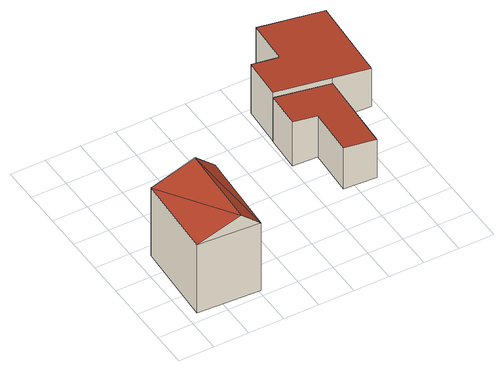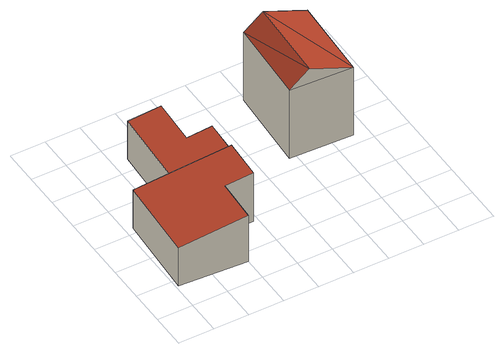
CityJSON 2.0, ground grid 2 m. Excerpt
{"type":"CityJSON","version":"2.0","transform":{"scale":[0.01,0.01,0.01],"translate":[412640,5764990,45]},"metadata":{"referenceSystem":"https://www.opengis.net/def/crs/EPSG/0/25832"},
"CityObjects":{
"building1":{"type":"Building","attributes":{"Gemeindeschluessel":"05570044","Geometrietyp2DReferenz":"3000","function":"51009_1610","roofType":"3100","measuredHeight":5.38},"geometry":[{"type":"Solid","lod":"2","boundaries":[[[[0,1,2,3]],[[4,5,1,0]],[[6,7,5,4]],[[3,2,7,6]],[[0,8,4]],[[6,9,3]],[[0,3,9]],[[9,8,0]],[[8,9,6]],[[6,4,8]],[[1,5,7,2]]]],"semantics":{"surfaces":[{"type":"WallSurface"},{"type":"RoofSurface"},{"type":"GroundSurface"}],"values":[[0,0,0,0,0,0,1,1,1,1,2]]}}]},
"building2":{"type":"Building","attributes":{"Gemeindeschluessel":"05570044","Geometrietyp2DReferenz":"3000","function":"51009_1610","roofType":"2100","measuredHeight":2.9},"geometry":[{"type":"Solid","lod":"2","boundaries":[[[[10,11,12,13]],[[14,15,11,10]],[[16,17,15,14]],[[18,19,17,16]],[[20,21,19,18]],[[13,12,21,20]],[[18,16,14,10,13,20]],[[11,15,17,19,21,12]]]],"semantics":{"surfaces":[{"type":"WallSurface"},{"type":"RoofSurface"},{"type":"GroundSurface"}],"values":[[0,0,0,0,0,0,1,2]]}}]},
"building3":{"type":"Building","attributes":{"Gemeindeschluessel":"05570044","Geometrietyp2DReferenz":"3000","function":"51009_1610","roofType":"2100","measuredHeight":3.19},"geometry":[{"type":"Solid","lod":"2","boundaries":[[[[22,23,24,25]],[[26,27,23,22]],[[28,29,27,26]],[[30,31,29,28]],[[32,33,31,30]],[[34,35,33,32]],[[25,24,35,34]],[[32,30,28,26,22,25,34]],[[23,27,29,31,33,35,24]]]],"semantics":{"surfaces":[{"type":"WallSurface"},{"type":"RoofSurface"},{"type":"GroundSurface"}],"values":[[0,0,0,0,0,0,0,1,2]]}}]}
},
"vertices":[
[411,36,516],[411,36,71],[438,517,71],[438,517,516],[58,58,516],[58,58,71],[81,534,516],[81,534,71],[302,43,610],[327,522,610],
[1051,559,522],[1051,559,251],[1036,294,251],[1036,294,522],[909,567,540],[909,567,251],[921,769,541],[921,769,251],[1249,749,498],[1249,749,251],[1221,283,498],[1221,283,251],
[934,1000,576],[934,1000,256],[921,769,256],[921,769,575],[1093,992,556],[1093,992,256],[1107,1237,556],[1107,1237,256],[1492,1216,507],[1492,1216,256],[1464,736,507],[1464,736,256],[1249,749,534],[1249,749,256]
]}
